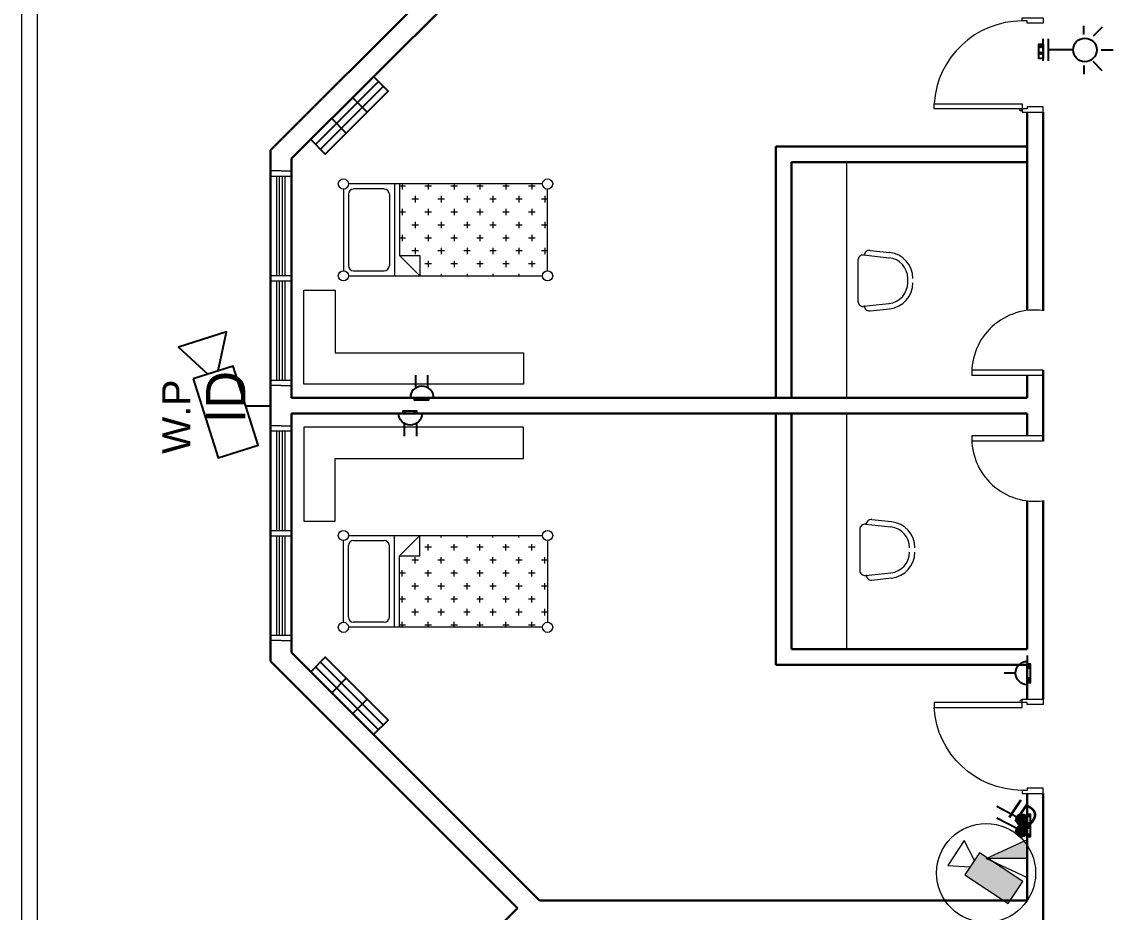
# Model space of a CAD drawing. Extents: x -15 to 148, y 313 to 399.
# Drawn here: x 5.32 to 15.74, y 348.56 to 357.07 of the extents above; entities that cross this region are included whole.
import ezdxf

# ---------------------------------------------------------------- set-up
doc = ezdxf.new("R2010")
doc.units = 0
doc.header["$LTSCALE"] = 0.15
doc.layers.get('0').update_dxf_attribs({"color": 252})
for name, color, linetype in [('0 BDH', 252, 'Continuous'), ('0 CCTV', 252, 'Continuous'), ('0 fire alarm', 252, 'Continuous'), ('0 NAMES', 252, 'Continuous'), ('0 sockets', 252, 'Continuous'), ('0 sound', 252, 'Continuous'), ('0 UPS WIRING', 252, 'Continuous'), ('CCTV', 4, 'Continuous'), ('E- Power- SYM', 4, 'Continuous'), ('E-SOCK', 2, 'Continuous'), ('Lighting Swiches Layer', 4, 'Continuous')]:
    doc.layers.add(name, color=color, linetype=linetype)
for name, color, linetype, lineweight in [('anal', 252, 'Continuous', 20), ('DOOR', 252, 'Continuous', 20), ('E-LT-CKT-NM', 7, 'Continuous', 30), ('FUR', 252, 'Continuous', 9), ('sofa', 252, 'Continuous', 9), ('T-CCTV', 7, 'Continuous', 0), ('T-STRUCTURED', 7, 'Continuous', 0), ('wall', 252, 'Continuous', 30)]:
    doc.layers.add(name, color=color, linetype=linetype, lineweight=lineweight)
doc.styles.add('Arial_3', font='arial.ttf', dxfattribs={"height": 2.345885})
doc.styles.add('SDC-TEXT-ARB', font='sdc-arb.shx')
pattern_1 = [(0, (0, 0), (0, 6.985), [5.08, -1.905]), (90, (0, 0), (-6.985, 4e-16), [5.08, -1.905])]

# ---------------------------------------------------------------- blocks, each defined once
blk = doc.blocks.new('D90')
at = {"layer": 'DOOR'}
for points in [[(0.03, 0.2), (0.03, 1.04), (0.078, 1.04), (0.078, 0.2)], [(0.03, 0.2), (0, 0.2), (0, 0), (0.05, 0), (0.05, 0.15), (0.03, 0.15)], [(0.87, 0.2), (0.9, 0.2), (0.9, 0), (0.85, 0), (0.85, 0.15), (0.87, 0.15)]]:
    blk.add_lwpolyline(points, close=True, dxfattribs=at)
blk.add_circle((0.02, 0.21), 0.01, dxfattribs=at)
blk.add_arc((0.025, 0.197), 0.845, 0.2218, 86.3889, dxfattribs=at)
blk = doc.blocks.new('ARCH')
at = {"layer": 'anal'}
for p, q in [((5.325, 326.925), (5.325, 377.4)), ((5.475, 327.075), (5.475, 368.325)), ((7.8, 355.642), (7.7, 355.642)), ((7.8, 355.642), (7.9, 355.642)), ((7.7, 355.592), (7.9, 355.592)), ((7.76, 354.642), (7.76, 355.592)), ((7.785, 354.642), (7.785, 355.592)), ((7.8, 355.592), (7.9, 355.592)), ((7.815, 354.642), (7.815, 355.592)), ((7.84, 354.642), (7.84, 355.592)), ((7.7, 354.642), (7.9, 354.642)), ((7.7, 354.592), (7.9, 354.592)), ((7.76, 353.642), (7.76, 354.592)), ((7.785, 353.642), (7.785, 354.592)), ((7.815, 353.642), (7.815, 354.592)), ((7.84, 353.642), (7.84, 354.592)), ((7.9, 354.642), (7.9, 354.592)), ((7.7, 353.642), (7.9, 353.642)), ((7.8, 353.592), (7.7, 353.592)), ((7.8, 353.642), (7.9, 353.642)), ((7.8, 353.592), (7.9, 353.592)), ((7.8, 353.208), (7.7, 353.208)), ((7.7, 353.158), (7.9, 353.158)), ((7.76, 352.208), (7.76, 353.158)), ((7.785, 352.208), (7.785, 353.158)), ((7.8, 353.208), (7.9, 353.208)), ((7.8, 353.158), (7.9, 353.158)), ((7.815, 352.208), (7.815, 353.158)), ((7.84, 352.208), (7.84, 353.158)), ((7.7, 352.208), (7.9, 352.208)), ((7.9, 352.208), (7.9, 352.158)), ((7.7, 352.158), (7.9, 352.158)), ((7.76, 351.208), (7.76, 352.158)), ((7.785, 351.208), (7.785, 352.158)), ((7.815, 351.208), (7.815, 352.158)), ((7.84, 351.208), (7.84, 352.158)), ((7.7, 351.208), (7.9, 351.208)), ((7.8, 351.158), (7.7, 351.158)), ((7.8, 351.208), (7.9, 351.208)), ((7.8, 351.158), (7.9, 351.158))]:
    blk.add_line(p, q, dxfattribs=at)
at = {"layer": 'FUR'}
for p, q in [((13.2, 355.725), (13.2, 353.475)), ((13.308, 354.789), (13.308, 354.398)), ((13.362, 354.839), (13.604, 354.813)), ((13.423, 354.883), (13.61, 354.863)), ((13.783, 354.574), (13.783, 354.614)), ((8.016, 354.504), (8.316, 354.504)), ((8.016, 353.604), (8.016, 354.504)), ((8.316, 354.504), (8.316, 353.904)), ((13.362, 354.349), (13.604, 354.375)), ((13.423, 354.305), (13.61, 354.325)), ((8.316, 353.904), (10.116, 353.904)), ((10.116, 353.904), (10.116, 353.604)), ((10.116, 353.604), (8.016, 353.604)), ((13.2, 353.325), (13.2, 351.075)), ((8.016, 353.196), (8.016, 352.296)), ((10.116, 353.196), (8.016, 353.196)), ((10.116, 352.896), (10.116, 353.196)), ((8.316, 352.296), (8.316, 352.896)), ((8.316, 352.896), (10.116, 352.896)), ((8.016, 352.296), (8.316, 352.296)), ((13.441, 352.312), (13.628, 352.292)), ((13.326, 352.218), (13.326, 351.827)), ((13.38, 352.268), (13.622, 352.242)), ((13.38, 351.778), (13.622, 351.804)), ((13.441, 351.734), (13.628, 351.754))]:
    blk.add_line(p, q, dxfattribs=at)
for centre, radius, start, end in [((13.358, 354.789), 0.05, 85.0303, 180), ((13.418, 354.833), 0.05, 83.857, 180), ((13.583, 354.614), 0.2, 0, 83.857), ((13.583, 354.614), 0.25, 0, 83.857), ((13.583, 354.574), 0.2, 276.143, 0), ((13.583, 354.574), 0.25, 276.143, 0), ((13.358, 354.398), 0.05, 180, 274.9697), ((13.418, 354.355), 0.05, 180, 276.143), ((13.435, 352.262), 0.05, 83.857, 180), ((13.601, 352.043), 0.25, 0, 83.857), ((13.376, 352.218), 0.05, 85.0303, 180), ((13.601, 352.043), 0.2, 0, 83.857), ((13.601, 352.002), 0.2, 276.143, 0), ((13.601, 352.002), 0.25, 276.143, 0), ((13.376, 351.827), 0.05, 180, 274.9697), ((13.435, 351.784), 0.05, 180, 276.143)]:
    blk.add_arc(centre, radius, start, end, dxfattribs=at)
at = {"layer": 'sofa'}
for p, q in [((8.395, 355.469), (8.395, 354.689)), ((10.296, 355.517), (8.444, 355.517)), ((8.444, 355.42), (8.444, 354.737)), ((8.785, 355.469), (8.492, 355.469)), ((8.834, 355.42), (8.834, 354.737)), ((8.882, 355.517), (8.882, 354.64)), ((8.931, 355.517), (8.931, 354.835)), ((8.987, 355.496), (8.931, 355.496)), ((8.956, 355.517), (8.956, 355.465)), ((9.235, 355.496), (9.173, 355.496)), ((9.204, 355.517), (9.204, 355.465)), ((9.483, 355.496), (9.421, 355.496)), ((9.452, 355.517), (9.452, 355.465)), ((9.73, 355.496), (9.668, 355.496)), ((9.699, 355.517), (9.699, 355.465)), ((9.978, 355.496), (9.916, 355.496)), ((9.947, 355.517), (9.947, 355.465)), ((10.226, 355.496), (10.164, 355.496)), ((10.195, 355.517), (10.195, 355.465)), ((10.345, 354.689), (10.345, 355.469)), ((9.111, 355.372), (9.049, 355.372)), ((9.08, 355.403), (9.08, 355.341)), ((9.359, 355.372), (9.297, 355.372)), ((9.328, 355.403), (9.328, 355.341)), ((9.606, 355.372), (9.545, 355.372)), ((9.576, 355.403), (9.576, 355.341)), ((9.854, 355.372), (9.792, 355.372)), ((9.823, 355.403), (9.823, 355.341)), ((10.102, 355.372), (10.04, 355.372)), ((10.071, 355.403), (10.071, 355.341)), ((10.345, 355.372), (10.288, 355.372)), ((10.318, 355.403), (10.318, 355.341)), ((8.987, 355.249), (8.931, 355.249)), ((8.956, 355.28), (8.956, 355.218)), ((9.235, 355.249), (9.173, 355.249)), ((9.204, 355.28), (9.204, 355.218)), ((9.483, 355.249), (9.421, 355.249)), ((9.452, 355.28), (9.452, 355.218)), ((9.73, 355.249), (9.668, 355.249)), ((9.699, 355.28), (9.699, 355.218)), ((9.978, 355.249), (9.916, 355.249)), ((9.947, 355.28), (9.947, 355.218)), ((10.226, 355.249), (10.164, 355.249)), ((10.195, 355.28), (10.195, 355.218)), ((9.111, 355.125), (9.049, 355.125)), ((9.08, 355.156), (9.08, 355.094)), ((9.359, 355.125), (9.297, 355.125)), ((9.328, 355.156), (9.328, 355.094)), ((9.606, 355.125), (9.545, 355.125)), ((9.576, 355.156), (9.576, 355.094)), ((9.854, 355.125), (9.792, 355.125)), ((9.823, 355.156), (9.823, 355.094)), ((10.102, 355.125), (10.04, 355.125)), ((10.071, 355.156), (10.071, 355.094)), ((10.345, 355.125), (10.288, 355.125)), ((10.318, 355.156), (10.318, 355.094)), ((8.987, 355.001), (8.931, 355.001)), ((8.956, 355.032), (8.956, 354.97)), ((9.235, 355.001), (9.173, 355.001)), ((9.204, 355.032), (9.204, 354.97)), ((9.483, 355.001), (9.421, 355.001)), ((9.452, 355.032), (9.452, 354.97)), ((9.73, 355.001), (9.668, 355.001)), ((9.699, 355.032), (9.699, 354.97)), ((9.978, 355.001), (9.916, 355.001)), ((9.947, 355.032), (9.947, 354.97)), ((10.226, 355.001), (10.164, 355.001)), ((10.195, 355.032), (10.195, 354.97)), ((9.08, 354.908), (9.08, 354.846)), ((9.328, 354.908), (9.328, 354.846)), ((9.576, 354.908), (9.576, 354.846)), ((9.823, 354.908), (9.823, 354.846)), ((10.071, 354.908), (10.071, 354.846)), ((10.318, 354.908), (10.318, 354.846)), ((8.931, 354.835), (9.126, 354.835)), ((9.126, 354.64), (8.931, 354.835)), ((9.111, 354.877), (9.049, 354.877)), ((9.126, 354.835), (9.126, 354.64)), ((9.359, 354.877), (9.297, 354.877)), ((9.606, 354.877), (9.545, 354.877)), ((9.854, 354.877), (9.792, 354.877)), ((10.102, 354.877), (10.04, 354.877)), ((10.345, 354.877), (10.288, 354.877)), ((8.492, 354.689), (8.785, 354.689)), ((9.235, 354.753), (9.173, 354.753)), ((9.204, 354.784), (9.204, 354.722)), ((9.483, 354.753), (9.421, 354.753)), ((9.452, 354.784), (9.452, 354.722)), ((9.73, 354.753), (9.668, 354.753)), ((9.699, 354.784), (9.699, 354.722)), ((9.978, 354.753), (9.916, 354.753)), ((9.947, 354.784), (9.947, 354.722)), ((10.226, 354.753), (10.164, 354.753)), ((10.195, 354.784), (10.195, 354.722)), ((8.444, 354.64), (10.296, 354.64)), ((9.328, 354.66), (9.328, 354.64)), ((9.576, 354.66), (9.576, 354.64)), ((9.823, 354.66), (9.823, 354.64)), ((10.071, 354.66), (10.071, 354.64)), ((15.075, 353.738), (14.396, 353.738)), ((15.075, 353.688), (14.396, 353.688)), ((15.075, 353.112), (14.396, 353.112)), ((15.075, 353.062), (14.396, 353.062)), ((8.395, 351.331), (8.395, 352.111)), ((8.444, 352.16), (10.296, 352.16)), ((8.492, 352.111), (8.785, 352.111)), ((8.882, 351.283), (8.882, 352.16)), ((9.126, 352.16), (8.931, 351.965)), ((9.126, 351.965), (9.126, 352.16)), ((9.328, 352.14), (9.328, 352.16)), ((9.576, 352.14), (9.576, 352.16)), ((9.823, 352.14), (9.823, 352.16)), ((10.071, 352.14), (10.071, 352.16)), ((10.345, 352.111), (10.345, 351.331)), ((8.444, 351.38), (8.444, 352.063)), ((8.834, 351.38), (8.834, 352.063)), ((9.235, 352.047), (9.173, 352.047)), ((9.204, 352.016), (9.204, 352.078)), ((9.483, 352.047), (9.421, 352.047)), ((9.452, 352.016), (9.452, 352.078)), ((9.73, 352.047), (9.668, 352.047)), ((9.699, 352.016), (9.699, 352.078)), ((9.978, 352.047), (9.916, 352.047)), ((9.947, 352.016), (9.947, 352.078)), ((10.226, 352.047), (10.164, 352.047)), ((10.195, 352.016), (10.195, 352.078)), ((8.931, 351.965), (9.126, 351.965)), ((8.931, 351.283), (8.931, 351.965)), ((9.111, 351.923), (9.049, 351.923)), ((9.08, 351.892), (9.08, 351.954)), ((9.359, 351.923), (9.297, 351.923)), ((9.328, 351.892), (9.328, 351.954)), ((9.606, 351.923), (9.545, 351.923)), ((9.576, 351.892), (9.576, 351.954)), ((9.854, 351.923), (9.792, 351.923)), ((9.823, 351.892), (9.823, 351.954)), ((10.102, 351.923), (10.04, 351.923)), ((10.071, 351.892), (10.071, 351.954)), ((10.345, 351.923), (10.288, 351.923)), ((10.318, 351.892), (10.318, 351.954)), ((8.987, 351.799), (8.931, 351.799)), ((8.956, 351.768), (8.956, 351.83)), ((9.235, 351.799), (9.173, 351.799)), ((9.204, 351.768), (9.204, 351.83)), ((9.483, 351.799), (9.421, 351.799)), ((9.452, 351.768), (9.452, 351.83)), ((9.73, 351.799), (9.668, 351.799)), ((9.699, 351.768), (9.699, 351.83)), ((9.978, 351.799), (9.916, 351.799)), ((9.947, 351.768), (9.947, 351.83)), ((10.226, 351.799), (10.164, 351.799)), ((10.195, 351.768), (10.195, 351.83)), ((9.111, 351.675), (9.049, 351.675)), ((9.08, 351.644), (9.08, 351.706)), ((9.359, 351.675), (9.297, 351.675)), ((9.328, 351.644), (9.328, 351.706)), ((9.606, 351.675), (9.545, 351.675)), ((9.576, 351.644), (9.576, 351.706)), ((9.854, 351.675), (9.792, 351.675)), ((9.823, 351.644), (9.823, 351.706)), ((10.102, 351.675), (10.04, 351.675)), ((10.071, 351.644), (10.071, 351.706)), ((10.345, 351.675), (10.288, 351.675)), ((10.318, 351.644), (10.318, 351.706)), ((8.956, 351.52), (8.956, 351.582)), ((9.204, 351.52), (9.204, 351.582)), ((9.452, 351.52), (9.452, 351.582)), ((9.699, 351.52), (9.699, 351.582)), ((9.947, 351.52), (9.947, 351.582)), ((10.195, 351.52), (10.195, 351.582)), ((8.987, 351.551), (8.931, 351.551)), ((9.08, 351.397), (9.08, 351.459)), ((9.235, 351.551), (9.173, 351.551)), ((9.328, 351.397), (9.328, 351.459)), ((9.483, 351.551), (9.421, 351.551)), ((9.576, 351.397), (9.576, 351.459)), ((9.73, 351.551), (9.668, 351.551)), ((9.823, 351.397), (9.823, 351.459)), ((9.978, 351.551), (9.916, 351.551)), ((10.071, 351.397), (10.071, 351.459)), ((10.226, 351.551), (10.164, 351.551)), ((10.318, 351.397), (10.318, 351.459)), ((9.111, 351.428), (9.049, 351.428)), ((9.359, 351.428), (9.297, 351.428)), ((9.606, 351.428), (9.545, 351.428)), ((9.854, 351.428), (9.792, 351.428)), ((10.102, 351.428), (10.04, 351.428)), ((10.345, 351.428), (10.288, 351.428)), ((10.296, 351.283), (8.444, 351.283)), ((8.785, 351.331), (8.492, 351.331)), ((8.987, 351.304), (8.931, 351.304)), ((8.956, 351.283), (8.956, 351.335)), ((9.235, 351.304), (9.173, 351.304)), ((9.204, 351.283), (9.204, 351.335)), ((9.483, 351.304), (9.421, 351.304)), ((9.452, 351.283), (9.452, 351.335)), ((9.73, 351.304), (9.668, 351.304)), ((9.699, 351.283), (9.699, 351.335)), ((9.978, 351.304), (9.916, 351.304)), ((9.947, 351.283), (9.947, 351.335)), ((10.226, 351.304), (10.164, 351.304)), ((10.195, 351.283), (10.195, 351.335))]:
    blk.add_line(p, q, dxfattribs=at)
for centre, radius in [((8.395, 355.517), 0.0488), ((10.345, 355.517), 0.0488), ((8.395, 354.64), 0.0487), ((10.345, 354.64), 0.0488), ((8.395, 352.16), 0.0487), ((10.345, 352.16), 0.0488), ((8.395, 351.283), 0.0488), ((10.345, 351.283), 0.0488)]:
    blk.add_circle(centre, radius, dxfattribs=at)
for centre, radius, start, end in [((8.492, 355.42), 0.0488, 90, 180), ((8.785, 355.42), 0.0488, 0, 90), ((8.492, 354.737), 0.0488, 180, 270), ((8.785, 354.737), 0.0488, 270, 0), ((14.995, 353.713), 0.6, 82.3461, 182.388), ((14.995, 353.087), 0.6, 177.612, 277.6539), ((8.492, 352.063), 0.0488, 90, 180), ((8.785, 352.063), 0.0488, 0, 90), ((8.492, 351.38), 0.0488, 180, 270), ((8.785, 351.38), 0.0488, 270, 0)]:
    blk.add_arc(centre, radius, start, end, dxfattribs=at)
at = {"layer": 'wall'}
for p, q in [((7.7, 355.841), (10.059, 358.2)), ((7.9, 355.759), (10.266, 358.125)), ((14.925, 356.204), (14.925, 354.309)), ((15.075, 356.204), (15.075, 354.307)), ((7.7, 350.959), (7.7, 355.841)), ((14.925, 355.875), (12.525, 355.875)), ((12.525, 355.875), (12.525, 353.475)), ((7.9, 353.475), (7.9, 355.759)), ((14.925, 355.725), (12.675, 355.725)), ((12.675, 355.725), (12.675, 353.475)), ((14.925, 353.688), (14.925, 353.475)), ((15.075, 353.738), (15.075, 353.062)), ((14.925, 353.475), (7.9, 353.475)), ((7.9, 351.041), (7.9, 353.325)), ((14.925, 353.325), (7.9, 353.325)), ((12.525, 353.325), (12.525, 350.925)), ((12.675, 353.325), (12.675, 351.075)), ((14.925, 353.325), (14.925, 353.112)), ((14.925, 352.491), (14.925, 351.075)), ((15.075, 352.493), (15.075, 350.596)), ((10.266, 348.675), (7.9, 351.041)), ((12.675, 351.075), (14.925, 351.075)), ((10.059, 348.6), (7.7, 350.959)), ((12.525, 350.925), (14.925, 350.925)), ((14.925, 350.925), (14.925, 350.596)), ((14.925, 349.696), (14.925, 348.675)), ((15.075, 349.696), (15.075, 343.976)), ((10.266, 348.675), (14.925, 348.675)), ((7.7, 346.241), (10.059, 348.6))]:
    blk.add_line(p, q, dxfattribs=at)
at = {"layer": 'DOOR', "rotation": 90}
blk.add_blockref('D90', (15.075, 356.204), dxfattribs=at)
at = {"layer": 'DOOR', "xscale": -1, "rotation": 90}
blk.add_blockref('D90', (15.075, 350.596), dxfattribs=at)
blk = doc.blocks.new('s')
at = {"layer": '0 BDH', "linetype": 'ByBlock'}
h = blk.add_hatch(dxfattribs=at)
h.set_pattern_fill('ANGLE', color=2)
h.set_pattern_definition([(0, (-147.759, -393.318), (0, 6.985), [5.08, -1.905]), (90, (-147.759, -393.318), (-6.985, 4e-16), [5.08, -1.905])])
h.paths.add_polyline_path([(0.073, 0.002, 1), (0.054, 0.002, 1)])
at = {"layer": '0 BDH', "color": 6, "linetype": 'ByBlock'}
blk.add_lwpolyline([(-0.089, 0.015), (0.089, 0.015), (0.089, -0.015), (-0.089, -0.015)], close=True, dxfattribs=at)
for centre in [(-0.064, 0.002), (0.064, 0.002)]:
    blk.add_circle(centre, 0.00918, dxfattribs=at)
blk = doc.blocks.new('*U177')
at = {"layer": 'E-SOCK'}
for p, q in [((-0.077, -0.021), (-0.077, 0.142)), ((0.077, -0.021), (0.077, 0.142)), ((-0.223, -0.149), (0.223, -0.149))]:
    blk.add_line(p, q, dxfattribs=at)
blk.add_arc((0, -0.149), 0.149, 0, 180, dxfattribs=at)
at = {"layer": '0 BDH', "color": 6, "linetype": 'ByBlock'}
blk.add_blockref('s', (-0.005, -0.163), dxfattribs=at)
blk = doc.blocks.new('BHU')
at = {"layer": '0 UPS WIRING', "linetype": 'ByBlock'}
h = blk.add_hatch(dxfattribs=at)
h.set_pattern_fill('ANGLE', color=2)
h.set_pattern_definition([(0, (-191.761, -360.1), (0, 6.985), [5.08, -1.905]), (90, (-191.761, -360.1), (-6.985, 4e-16), [5.08, -1.905])])
h.paths.add_polyline_path([(-0.424, 0), (-0.424, -0.066), (-0.141, -0.066), (-0.141, 0)])
h.paths.add_polyline_path([(0.141, 0), (0.141, -0.066), (0.424, -0.066), (0.424, 0)])
h.paths.add_polyline_path([(-0.141, -0.131), (-0.141, -0.197), (0.141, -0.197), (0.141, -0.131)])
at = {"layer": '0 UPS WIRING', "color": 2, "linetype": 'ByBlock'}
for p, q in [((-0.424, -0.197), (-0.424, 0)), ((-0.141, -0.197), (-0.141, 0)), ((0.141, -0.197), (0.141, 0)), ((0.424, -0.197), (0.424, 0)), ((-0.424, 0), (0.424, 0)), ((-0.424, -0.066), (0.424, -0.066)), ((-0.424, -0.131), (0.424, -0.131)), ((-0.424, -0.197), (0.424, -0.197))]:
    blk.add_line(p, q, dxfattribs=at)
blk.add_lwpolyline([(-0.424, 0), (0.424, 0), (0.424, -0.197), (-0.424, -0.197)], close=True, dxfattribs=at)
blk = doc.blocks.new('*U163')
at = {"linetype": 'ByBlock'}
h = blk.add_hatch(dxfattribs=at)
h.set_pattern_fill('ANGLE', color=2)
h.set_pattern_definition([(0, (-301.6926, 2.516), (0, 6.985), [5.08, -1.905]), (90, (-301.6926, 2.516), (-6.985, 4e-16), [5.08, -1.905])])
h.paths.add_polyline_path([(87, -25, 1), (127, -25, 1)])
at = {"color": 6, "linetype": 'ByBlock'}
blk.add_lwpolyline([(-154, 0), (164, 0), (164, -52), (-154, -52)], close=True, dxfattribs=at)
for centre in [(-107, -25), (107, -25)]:
    blk.add_circle(centre, 20.1, dxfattribs=at)
at = {"layer": 'E-SOCK'}
for p, q in [((0, 200), (0, 395)), ((-300, 0), (300, 0))]:
    blk.add_line(p, q, dxfattribs=at)
blk.add_arc((0, 0), 200, 0, 180, dxfattribs=at)
blk = doc.blocks.new('11')
at = {"layer": 'Lighting Swiches Layer'}
blk.add_hatch(color=256, dxfattribs=at).paths.add_polyline_path([(77310, 15167, 1), (77089, 15167, 1)])
blk.add_line((77251, 15264), (77455, 15654), dxfattribs=at)
blk.add_circle((77200, 15167), 110, dxfattribs=at)
blk = doc.blocks.new('switch one way one gang')
at = {"linetype": 'ByBlock'}
h = blk.add_hatch(dxfattribs=at)
h.set_pattern_fill('ANGLE', color=2)
h.set_pattern_definition(pattern_1)
h.paths.add_polyline_path([(0.098, -0.05, 1), (0.16, -0.05, 1)])
h = blk.add_hatch(dxfattribs=at)
h.set_pattern_fill('ANGLE', color=2)
h.set_pattern_definition(pattern_1)
h.paths.add_polyline_path([(0.16, -0.05, 1), (0.098, -0.05, 1)])
at = {"color": 6, "linetype": 'ByBlock'}
blk.add_lwpolyline([(-0.179, 0), (0.179, 0), (0.179, -0.095), (-0.179, -0.095)], close=True, dxfattribs=at)
for centre in [(-0.129, -0.05), (0.129, -0.05)]:
    blk.add_circle(centre, 0.0311, dxfattribs=at)
at = {"layer": 'E- Power- SYM', "xscale": 0.001626735360157606, "yscale": 0.001626735360157606, "zscale": 0.001626735360157606}
blk.add_blockref('11', (-125.583, -24.493), dxfattribs=at)
blk = doc.blocks.new('DAR-DB112-B1-TI0003_dwg__U74-18406553-LEGEND')
at = {"layer": 'T-STRUCTURED'}
blk.add_hatch(color=256, dxfattribs=at).paths.add_polyline_path([(0, 0), (0, 294.7), (-137.5, 294.7)])
blk.add_line((0, 294.7), (0, 0), dxfattribs=at)
at = {"layer": 'T-STRUCTURED', "flags": 128}
blk.add_lwpolyline([(137.5, 294.7), (0, 0), (-137.5, 294.7)], close=True, dxfattribs=at)
blk = doc.blocks.new('data and tele')
at = {"xscale": 0.001331826653845942, "yscale": 0.001331826653845942, "zscale": 0.001331826653845942}
blk.add_blockref('DAR-DB112-B1-TI0003_dwg__U74-18406553-LEGEND', (0, -0.392), dxfattribs=at)
blk = doc.blocks.new('f4')
at = {"layer": 'CCTV'}
for p, q in [((94305.5, 51895), (94305.5, 51687.6)), ((94443.8, 51687.6), (94167.2, 51687.6))]:
    blk.add_line(p, q, dxfattribs=at)
at = {"layer": 'CCTV', "flags": 128}
blk.add_lwpolyline([(94595.1, 52123.1), (94921.1, 52055.1), (94793.9, 52453.8), (94567.5, 52209.6)], dxfattribs=at)
blk.add_lwpolyline([(94528.2, 52332.8), (93870.5, 52123.1), (93976.6, 51790.1), (94634.4, 51999.9)], close=True, dxfattribs=at)
at = {"layer": 'CCTV', "color": 7, "lineweight": 15, "insert": (93904, 52590), "char_height": 234.59, "width": 738.126, "attachment_point": 1, "line_spacing_factor": 0.941778, "style": 'Arial_3'}
blk.add_mtext('W.P', dxfattribs=at)
at = {"layer": 'E-LT-CKT-NM', "style": 'SDC-TEXT-ARB'}
blk.add_attdef('ID', (94158.7, 51898.9), '', height=326.1, dxfattribs=at)
blk = doc.blocks.new('AS')
at = {"layer": 'E-LT-CKT-NM', "xscale": 0.001146844099872414, "yscale": 0.001146844099872414, "zscale": 0.001146844099872414}
blk.add_blockref('f4', (-108.154, -59.278), dxfattribs=at).add_auto_attribs({'ID': 'ID'})
blk = doc.blocks.new('LEGEND_dwg_CCTV DOME-1155345-TELECOMMUNICATION LEGEND_ GENERAL NOTES _SYMBOLS _ ABBREVIATIONS')
at = {"layer": 'T-CCTV'}
blk.add_hatch(color=256, dxfattribs=at).paths.add_polyline_path([(255, -95.2), (-120.1, -95.2), (-120.1, 95.2), (255, 95.2)], flags=0)
at = {"layer": 'T-CCTV', "flags": 128}
for points in [[(-120.1, 27.6), (-261.6, 107.6), (-261.6, -107.6), (-120.1, -27.6)], [(255, -95.2), (255, 95.2), (-120.1, 95.2), (-120.1, -95.2), (255, -95.2)]]:
    blk.add_lwpolyline(points, dxfattribs=at)
at = {"layer": 'T-CCTV'}
blk.add_circle((0, 0), 358.2, dxfattribs=at)
blk = doc.blocks.new('ID CAMERA')
at = {"layer": 'CCTV', "color": 6, "xscale": 1.150579243575653, "yscale": 1.150579243575653, "zscale": 1.150579243575653}
blk.add_blockref('LEGEND_dwg_CCTV DOME-1155345-TELECOMMUNICATION LEGEND_ GENERAL NOTES _SYMBOLS _ ABBREVIATIONS', (-412.1, 0), dxfattribs=at)
at = {"layer": 'E-LT-CKT-NM', "color": 1, "style": 'SDC-TEXT-ARB'}
blk.add_attdef('ID', (-539.4, 492.1), '', height=326.1, dxfattribs=at)
blk = doc.blocks.new('*U209')
at = {"linetype": 'ByBlock'}
h = blk.add_hatch(dxfattribs=at)
h.set_pattern_fill('ANGLE', color=2)
h.set_pattern_definition(pattern_1)
h.paths.add_polyline_path([(27, -14, 1), (15, -14, 1)])
at = {"color": 1}
for p, q in [((-0.8, 373.8), (-0.8, 450)), ((-89.7, 324.6), (-147.6, 382.6)), ((134.9, 380.2), (74.6, 321.5)), ((-99, 262.2), (-154.6, 262.2)), ((99, 262.2), (154.6, 262.2)), ((0, 192.9), (0, 34.9)), ((70.7, 34.9), (-70.7, 34.9)), ((70.7, 0), (-70.7, 0))]:
    blk.add_line(p, q, dxfattribs=at)
at = {"color": 6, "linetype": 'ByBlock'}
blk.add_lwpolyline([(-37.4, 0), (54.5, 0), (54.5, -26), (-37.4, -26)], close=True, dxfattribs=at)
at = {"color": 1}
blk.add_circle((0, 268.8), 75.9, dxfattribs=at)
at = {"color": 6, "linetype": 'ByBlock'}
for centre in [(-21, -14), (21, -14)]:
    blk.add_circle(centre, 6, dxfattribs=at)

msp = doc.modelspace()

# ---------------------------------------------------------------- block references
at = {"layer": '0 BDH', "color": 2, "linetype": 'ByBlock', "rotation": 45.000000000003}
msp.add_blockref('BHU', (8.383, 356.242), dxfattribs=at)
at = {"layer": '0 BDH', "color": 2, "linetype": 'ByBlock', "xscale": -1, "zscale": -1, "rotation": 134.9999999999969}
msp.add_blockref('BHU', (8.383, 350.558), dxfattribs=at)
at = {"layer": '0 CCTV', "color": 3, "rotation": 90}
msp.add_blockref('AS', (7.7, 353.4), dxfattribs=at)
at = {"layer": '0 CCTV', "color": 2}
ref = msp.add_blockref('ID CAMERA', (14.925, 348.675), dxfattribs=dict(at, xscale=0.001147, yscale=0.001147, zscale=0.001147, rotation=326.376818407773))
ref.add_attrib('ID', 'ID', (14.722, 349.488), dxfattribs={"layer": 'E-LT-CKT-NM', "color": 1, "height": 0.2, "rotation": 326.3768, "style": 'SDC-TEXT-ARB'})
at = {"layer": '0 fire alarm', "color": 3, "xscale": 0.001488, "yscale": 0.001488, "zscale": 0.001488, "rotation": 270}
msp.add_blockref('*U209', (15.075, 356.797), dxfattribs=at)
at = {"layer": '0 NAMES', "color": 6, "linetype": 'ByBlock', "xscale": 0.3, "yscale": 0.3, "zscale": 0.3, "rotation": 90}
for p in [(14.925, 349.446), (14.925, 349.337)]:
    msp.add_blockref('switch one way one gang', p, dxfattribs=at)
at = {"layer": '0 sockets', "color": 3}
msp.add_blockref('ARCH', (0, 0), dxfattribs=at)
at = {"layer": '0 sockets', "color": 3, "xscale": 0.75, "yscale": 0.75, "zscale": 0.75}
msp.add_blockref('*U177', (9.145, 353.586), dxfattribs=at)
at = {"layer": '0 sockets', "color": 3}
for name, p, xscale, yscale, zscale, rotation in [('*U177', (9.034, 353.214), -0.75, 0.75, 0.75, 180), ('*U163', (14.925, 350.846), -0.0005570000000000001, 0.0005570000000000001, -0.0005570000000000001, 90)]:
    msp.add_blockref(name, p, dxfattribs=dict(at, xscale=xscale, yscale=yscale, zscale=zscale, rotation=rotation))
at = {"layer": '0 sound', "color": 3, "rotation": 270}
msp.add_blockref('data and tele', (14.925, 349.075), dxfattribs=at)

doc.saveas('drawing.dxf')
